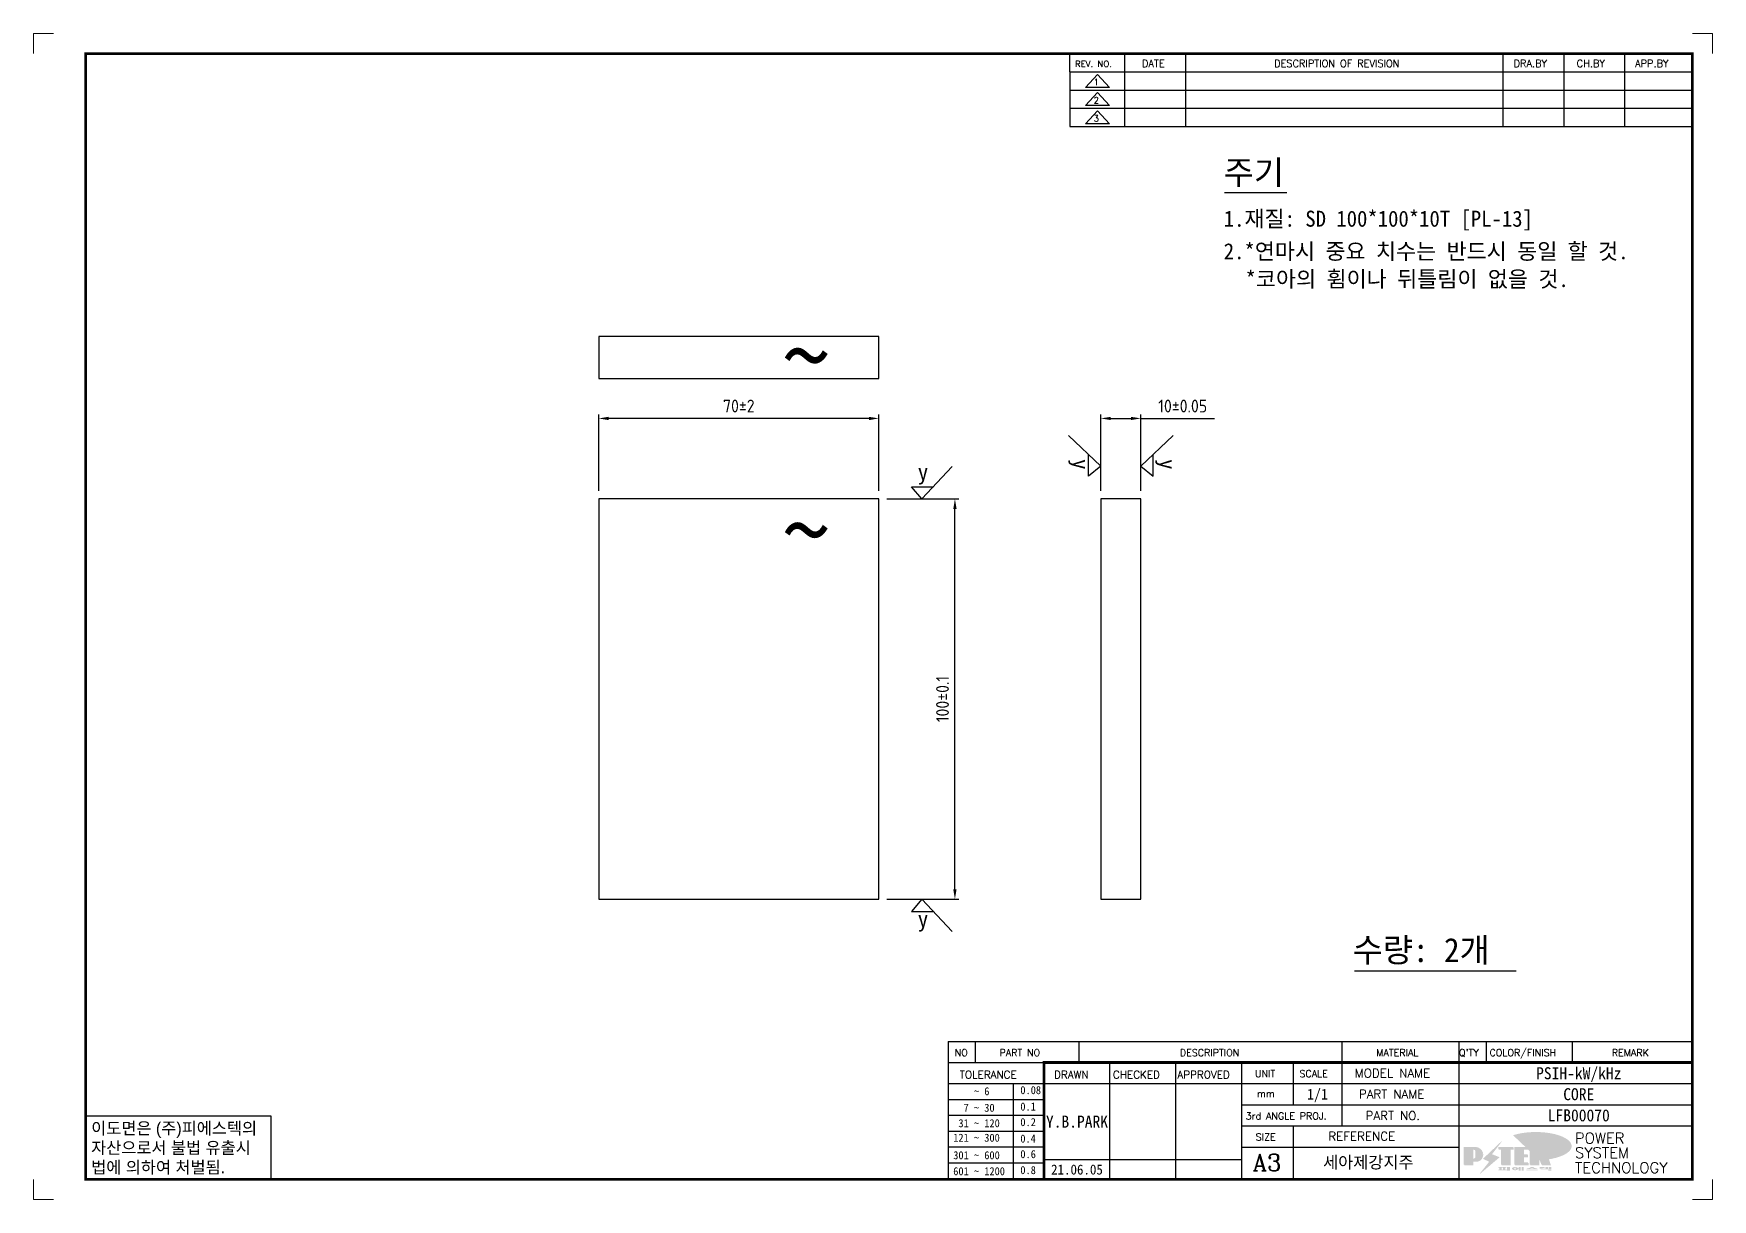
# Model space of a CAD drawing. Header units: millimetres. Extents: x 2584 to 14522, y 0 to 1456.
# Drawn here: x 8681.5 to 9101, y 0 to 291.3 of the extents above; entities that cross this region are included whole.
import ezdxf
from ezdxf.enums import TextEntityAlignment as Align

# ---------------------------------------------------------------- set-up
doc = ezdxf.new("R2010")
doc.units = ezdxf.units.MM
doc.layers.add('FORMAT-1', color=7, linetype='Continuous')
doc.layers.add('line', color=3, linetype='Continuous')
doc.styles.add('h1', font='')
doc.styles.add('HAN', font='')
doc.styles.add('RC', font='ROMANC.SHX')
doc.styles.add('ROMANT', font='romant')
doc.styles.get("Standard").update_dxf_attribs({"font": 'ISOCP.SHX', "bigfont": 'WHGTXT.SHX'})
doc.styles.get('h1').set_extended_font_data('New Gulim')
doc.styles.get('HAN').set_extended_font_data('GulimChe')
doc.dimstyles.new('PSTEK-1', dxfattribs={"dimtxt": 3.2, "dimasz": 2.5, "dimexe": 1, "dimexo": 2, "dimgap": 1.5, "dimtad": 1, "dimtoh": 1, "dimrnd": 0.05, "dimzin": 9, "dimdsep": 46, "dimtxsty": 'Standard', "dimcen": 0, "dimclrt": 3, "dimadec": 1, "dimazin": 2, "dimtfac": 1, "dimtmove": 0, "dimatfit": 3, "dimfxl": 0, "dimtolj": 1, "dimtzin": 0, "dimarcsym": 0})

# ---------------------------------------------------------------- blocks, each defined once
blk = doc.blocks.new('re3')
at = {"color": 180}
for p, q in [((0, 0), (0, -4.55)), ((6.87, -0.64), (3.86, -3.91)), ((9.88, -3.91), (3.86, -3.91)), ((6.87, -0.64), (9.88, -3.91)), ((13.74, -4.55), (13.74, 0)), ((28.97, -4.55), (28.97, 0)), ((108.25, -4.55), (108.25, 0)), ((123.49, -4.55), (123.49, 0)), ((138.64, -4.55), (138.64, 0)), ((0, -4.55), (155.53, -4.55))]:
    blk.add_line(p, q, dxfattribs=at)
at = {"color": 2, "style": 'RC', "oblique": 15}
blk.add_attdef('REV.NO', text='', height=1.56, dxfattribs=at).set_placement((6.59, -2.56), align=Align.MIDDLE_CENTER)
blk.add_attdef('-1', text='', height=1.56, dxfattribs=at).set_placement((9.37, -1.66), align=Align.MIDDLE_LEFT)
at = {"color": 2, "style": 'HAN'}
for tag, p in [('REV.-DATE', (21.36, -2.28)), ('DRA.BY', (115.87, -2.28)), ('CH.BY', (131.07, -2.28)), ('APP.BY', (147.09, -2.28))]:
    blk.add_attdef(tag, text='', height=2.5, dxfattribs=at).set_placement(p, align=Align.MIDDLE_CENTER)
blk.add_attdef('DESCRIPTION-OF-REVISION', text='', height=2.5, dxfattribs=at).set_placement((31.61, -2.28), align=Align.MIDDLE_LEFT)
blk = doc.blocks.new('t3')
for p, q in [((0, 15.88), (46.25, 15.88)), ((0, 15.88), (0, 0)), ((46.25, 15.88), (46.25, 0)), ((0, 0), (46.25, 0))]:
    blk.add_line(p, q)
at = {"color": 1, "style": 'h1'}
for s, p in [('이도면은 (주)피에스텍의', (1.4, 11.29)), ('자산으로서 불법 유출시', (1.4, 6.41)), ('법에 의하여 처벌됨.', (1.4, 1.52))]:
    blk.add_text(s, height=3, dxfattribs=at).set_placement(p)
blk = doc.blocks.new('new LOGO')
at = {"layer": 'line'}
h = blk.add_hatch(color=1, dxfattribs=at)
h.paths.add_polyline_path([(41.5, 16.4), (54.3, 16.4, 1), (54.3, 82.9), (0, 82.9), (0, -0.1), (41.5, -0.1)])
h.paths.add_polyline_path([(41.5, 27.9), (41.5, 71.9), (43.6, 71.9, -0.414214), (54.6, 60.9), (54.6, 38.9, -0.414214), (43.6, 27.9)], flags=16)
h.paths.add_polyline_path([(214.7, 71.9), (227.5, 71.9), (227.5, 82.9), (159.7, 82.9), (159.7, 71.9), (172.5, 71.9), (172.5, -0.1), (214.7, -0.1)])
h.paths.add_polyline_path([(276, 37.4), (294.8, 37.4), (294.8, 49.1), (276, 49.1), (276, 71.9), (294.8, 71.9), (294.8, 82.9), (234.5, 82.9), (234.5, -0.1), (297, -0.1), (297, 10.9), (276, 10.9)])
h.paths.add_polyline_path([(347.2, 35.2), (359.7, -0.1), (400.5, -0.1), (379.6, 66.8), (399.7, 82.9), (380.6, 82.9), (347.2, 61.6), (347.2, 82.9), (305.5, 82.9), (305.5, -0.1), (347.2, -0.1)])
h = blk.add_hatch(color=250, dxfattribs=at)
h.paths.add_polyline_path([(44.5, 69.4), (46.6, 69.4, -0.129793), (52, 68, 0.221832), (43.6, 71.9), (41.5, 71.9), (41.5, 27.9), (43.6, 27.9, 0.02048), (44.5, 28)], flags=17)
h.paths.add_polyline_path([(44.5, 13.9), (57.3, 13.9, 0.72362), (77.1, 73.9, -0.679777), (54.3, 16.4), (41.5, 16.4), (41.5, -0.1), (3, -0.1), (3, -2.6), (44.5, -2.6)])
h.paths.add_polyline_path([(117.9, 14.2), (71.5, -44.4), (77.1, -39.6), (120.8, 15.6), (92, 28.9), (173.3, 106), (177.5, 111.4), (89.1, 27.6)])
h.paths.add_polyline_path([(162.7, 71.9), (162.7, 69.4), (172.5, 69.4), (172.5, 71.9)], flags=17)
h.paths.add_polyline_path([(217.7, 69.4), (230.5, 69.4), (230.5, 80.4), (227.5, 80.4), (227.5, 71.9), (214.7, 71.9), (214.7, -0.1), (175.5, -0.1), (175.5, -2.6), (217.7, -2.6)])
h.paths.add_polyline_path([(297.8, 46.6), (294.8, 46.6), (294.8, 37.4), (276, 37.4), (276, 10.9), (279, 10.9), (279, 34.9), (297.8, 34.9)])
h.paths.add_polyline_path([(300, 8.4), (297, 8.4), (297, -0.1), (237.5, -0.1), (237.5, -2.6), (300, -2.6)])
h.paths.add_polyline_path([(297.8, 80.4), (294.8, 80.4), (294.8, 71.9), (276, 71.9), (276, 49.1), (279, 49.1), (279, 69.4), (297.8, 69.4)])
h.paths.add_polyline_path([(350.2, 80.4), (347.2, 80.4), (347.2, 61.6), (350.2, 63.5)])
h.paths.add_polyline_path([(350.2, 26.7), (347.2, 35.2), (347.2, -0.1), (308.5, -0.1), (308.5, -2.6), (350.2, -2.6)])
h.paths.add_polyline_path([(402.7, 80.4), (396.5, 80.4), (379.6, 66.8), (400.5, -0.1), (361.8, -0.1), (362.7, -2.6), (403.5, -2.6), (382.6, 64.3)])
blk.add_hatch(color=5, dxfattribs=at).paths.add_polyline_path([(166.3, 35), (131, 49), (180.4, 112.7), (92, 28.9), (120.8, 15.6), (74.4, -43)])
h = blk.add_hatch(color=253, dxfattribs=at)
edge = h.paths.add_edge_path()
edge.add_ellipse((333.9, 86.4), major_axis=(-165.9, 0), ratio=0.39426, start_angle=111.51268, end_angle=334.46902)
edge.add_ellipse((314.1, 81.2), major_axis=(-153.7, 0), ratio=0.40699, start_angle=121.30662, end_angle=327.74369, ccw=False)
edge.add_line((394, 27.8), (394.7, 25.6))
h = blk.add_hatch(color=250, dxfattribs=at)
edge = h.paths.add_edge_path()
edge.add_ellipse((237.8, -17.6), major_axis=(-14.3, 0), ratio=0.526336, start_angle=192.2456, end_angle=269.07481)
edge.add_line((238.1, -10.1), (237.6, -10.1))
edge.add_ellipse((237.8, -17.6), major_axis=(-14.3, 0), ratio=0.526336, start_angle=270.92519, end_angle=449.07481)
edge.add_line((237.6, -25.1), (238.1, -25.1))
edge.add_ellipse((237.8, -17.6), major_axis=(-14.3, 0), ratio=0.526336, start_angle=450.92519, end_angle=527.7544)
edge.add_line((251.7, -19.2), (254.1, -19.2))
edge.add_line((254.1, -19.2), (254.1, -27.1))
edge.add_line((254.1, -27.1), (263.1, -27.1))
edge.add_line((263.1, -27.1), (263.1, -10.1))
edge.add_line((263.1, -10.1), (254.1, -10.1))
edge.add_line((254.1, -10.1), (254.1, -16))
edge.add_line((254.1, -16), (251.7, -16))
h.paths.add_polyline_path([(241, -16.4), (241, -18.7, -1), (234.4, -18.7), (234.4, -16.4, -1)], flags=16)
h.paths.add_polyline_path([(278.2, -10.1), (268.1, -10.1), (268.1, -27.1), (278.2, -27.1)])
h.paths.add_polyline_path([(310.3, -10.1), (310.3, -11.1, -0.157169), (289.3, -17.5), (294, -19.9, 0.128407), (316.3, -15.9, 0.128407), (338.6, -19.9), (343.3, -17.5, -0.157169), (322.2, -11.1), (322.2, -10.1)])
h.paths.add_polyline_path([(342.1, -25.1), (342.1, -22.3), (290.4, -22.3), (290.4, -25.1)])
h.paths.add_polyline_path([(352, -10.1), (352, -16.2, 0.414214), (354, -18.2), (378.7, -18.2), (378.7, -19.6), (390.2, -19.6), (390.2, -10.1), (378.7, -10.1), (378.7, -13.6), (374.7, -13.6), (374.7, -15.1), (378.7, -15.1), (378.7, -16.2), (364.7, -16.2), (364.7, -15.1), (371.2, -15.1), (371.2, -13.6), (364.7, -13.6), (364.7, -12.6), (374.7, -12.6), (374.7, -10.1)])
h.paths.add_polyline_path([(393.8, -10.1), (393.8, -19.6), (405, -19.6), (405, -10.1)])
h.paths.add_polyline_path([(405, -27.1), (405, -20.9), (356.8, -20.9), (356.8, -23), (391.8, -23), (391.8, -27.1)])
h.paths.add_polyline_path([(200.4, -10.1), (200.4, -22.3), (193.2, -22.3), (193.2, -12.6), (196.6, -12.6), (196.6, -10.1), (161, -10.1), (161, -12.6), (164.5, -12.6), (164.5, -22.3), (161, -22.3), (161, -25.1), (200.4, -25.1), (200.4, -27.1), (213.9, -27.1), (213.9, -10.1)])
h.paths.add_polyline_path([(182, -12.6), (175.6, -12.6), (175.6, -22.3), (182, -22.3)], flags=17)
blk = doc.blocks.new('format-3')
at = {"color": 3, "lineweight": 9}
for p, q in [((0, 286.3), (0, 291.3)), ((5, 291.3), (0, 291.3)), ((414.5, 291.3), (419.5, 291.3)), ((419.5, 286.3), (419.5, 291.3)), ((0, 5), (0, 0)), ((419.5, 5), (419.5, 0)), ((5, 0), (0, 0)), ((414.5, 0), (419.5, 0))]:
    blk.add_line(p, q, dxfattribs=at)
at = {"color": 180}
for p, q in [((258.97, 281.75), (258.97, 286.3)), ((272.71, 281.75), (272.71, 286.3)), ((287.94, 281.75), (287.94, 286.3)), ((367.22, 281.75), (367.22, 286.3)), ((382.45, 281.75), (382.45, 286.3)), ((397.61, 281.75), (397.61, 286.3)), ((258.97, 281.75), (414.5, 281.75)), ((228.5, 39.49), (228.5, 5)), ((228.5, 39.49), (414.5, 39.49)), ((235.29, 39.49), (235.29, 34.21)), ((261.24, 34.21), (261.24, 39.49)), ((326.9, 39.49), (326.9, 34.21)), ((356.11, 39.49), (356.11, 34.21)), ((362.93, 39.49), (362.93, 34.21)), ((384.48, 39.49), (384.48, 34.21)), ((228.5, 34.21), (252.48, 34.21)), ((268.96, 5), (268.96, 34.21)), ((285.45, 5), (285.45, 34.21)), ((301.94, 5), (301.94, 34.21)), ((314.72, 34.21), (314.72, 23.65)), ((326.9, 34.21), (326.9, 18.37)), ((356.11, 34.21), (356.11, 5)), ((228.5, 28.93), (252.48, 28.93)), ((244.89, 5.23), (244.89, 28.93)), ((252.48, 28.93), (414.5, 28.93)), ((228.5, 24.98), (252.48, 24.98)), ((228.5, 21.03), (252.48, 21.03)), ((301.94, 23.65), (414.5, 23.65)), ((228.5, 17.08), (252.48, 17.08)), ((301.94, 18.37), (414.5, 18.37)), ((314.72, 18.37), (314.72, 5)), ((228.5, 13.13), (252.48, 13.13)), ((301.94, 13.09), (356.11, 13.09)), ((228.5, 9.18), (252.48, 9.18)), ((252.48, 9.95), (301.94, 9.95))]:
    blk.add_line(p, q, dxfattribs=at)
at = {"const_width": 0.7}
blk.add_lwpolyline([(252.48, 5), (252.48, 34.21), (414.5, 34.21)], dxfattribs=at)
at = {"layer": 'FORMAT-1', "const_width": 0.7}
blk.add_lwpolyline([(13, 5), (13, 286.3), (414.5, 286.3), (414.5, 5)], close=True, dxfattribs=at)
blk.add_blockref('t3', (13, 5))
at = {"xscale": 0.05400000000000027, "yscale": 0.05400000000000027, "zscale": 0.05400000000000027}
blk.add_blockref('new LOGO', (357.35, 8.65), dxfattribs=at)
at = {"color": 2}
for s, height, style, p in [('REV. NO.', 1.56, 'RC', (260.23, 282.95)), ('DATE', 1.788, 'RC', (276.95, 282.94)), ('DESCRIPTION OF REVISION', 1.7875, 'RC', (309.98, 282.94)), ('DRA.BY', 1.788, 'RC', (369.83, 282.94)), ('CH.BY', 1.788, 'RC', (385.59, 282.94)), ('APP.BY', 1.788, 'RC', (400.18, 282.94)), ('COLOR/FINISH', 1.7424, 'RC', (363.8, 35.83)), ('NO', 1.742, 'RC', (230.16, 35.83)), ('PART NO', 1.742, 'RC', (241.36, 35.83)), ('DESCRIPTION', 1.7424, 'RC', (286.43, 35.83)), ('MATERIAL', 1.742, 'RC', (335.52, 35.83)), ("Q'TY", 1.742, 'RC', (356.17, 35.83)), ('REMARK', 1.742, 'RC', (394.37, 35.83)), (' TOLERANCE', 1.9, 'RC', (230.11, 30.22)), ('DRAWN', 1.9, 'RC', (255, 30.22)), ('CHECKED', 1.9, 'RC', (269.71, 30.22)), ('APPROVED', 1.9, 'RC', (285.8, 30.22)), ('UNIT', 1.742, 'RC', (305.19, 30.55)), ('SCALE', 1.742, 'RC', (316.32, 30.55)), ('MODEL NAME', 2.178, 'RC', (330.12, 30.46)), ('    ~ 6', 2, 'HAN', (229.8, 26.03)), ('0.08', 2, 'HAN', (246.57, 26.31)), ('mm', 1.742, 'RC', (305.67, 25.56)), ('PART NAME', 2.178, 'RC', (331.17, 25.24)), ('  7 ~ 30', 2, 'HAN', (229.8, 21.91)), ('0.1', 2, 'HAN', (246.57, 22.2)), ('3rd ANGLE PROJ.', 1.7424, 'RC', (302.87, 19.97)), ('PART NO.', 2.178, 'RC', (332.84, 19.85)), (' 31 ~ 120', 2, 'HAN', (229.8, 18.04)), ('0.2', 2, 'HAN', (246.57, 18.32)), ('REFERENCE', 2.178, 'RC', (323.52, 14.69)), ('121 ~ 300', 2, 'HAN', (229.8, 14.42)), ('0.4', 2, 'HAN', (246.57, 14.2)), ('SIZE', 1.742, 'RC', (305.39, 14.71)), ('301 ~ 600', 2, 'HAN', (229.8, 10.04)), ('0.6', 2, 'HAN', (246.57, 10.32)), ('601 ~ 1200', 2, 'HAN', (229.8, 6.05)), ('0.8', 2, 'HAN', (246.57, 6.33))]:
    blk.add_text(s, height=height, dxfattribs=dict(at, style=style)).set_placement(p)
at = {"style": 'ROMANT'}
for s, p in [('POWER', (385.15, 13.96)), ('SYSTEM', (385.15, 10.31)), ('TECHNOLOGY', (385.15, 6.56))]:
    blk.add_text(s, height=2.7, dxfattribs=at).set_placement(p)
at = {"color": 2, "lineweight": 25, "style": 'RC'}
blk.add_text('A3', height=4.182, dxfattribs=at).set_placement((304.61, 7.14))
at = {"style": 'HAN'}
for tag, height, p in [('MODEL-NAME', 3, (386.1, 31.53)), ('SCALE', 2.7, (320.81, 26.29)), ('PART-NAME', 3, (386.1, 26.29)), ('CH-BY', 3, (277.21, 19.44)), ('PART-NO', 3, (386.1, 21.01)), ('DRA-BY', 3, (260.72, 19.44)), ('APP-BY', 3, (293.7, 19.44)), ('DRA-DATE', 2.5, (260.72, 7.47)), ('CH-DATE', 2.5, (277.21, 7.47)), ('APP-DATE', 2.5, (293.7, 7.47)), ('관련업체', 3, (333.52, 9.26))]:
    blk.add_attdef(tag, text='', height=height, dxfattribs=at).set_placement(p, align=Align.MIDDLE_CENTER)
blk = doc.blocks.new('*D220')
at = {"color": 0, "lineweight": -2}
for p, q in [((8894.75, 175.02), (8912.75, 175.02)), ((8911.75, 77.52), (8911.75, 172.52)), ((8894.75, 75.02), (8912.75, 75.02))]:
    blk.add_line(p, q, dxfattribs=at)
at = {"color": 0}
for points in [[(8911.34, 172.52), (8912.17, 172.52), (8911.75, 175.02)], [(8911.34, 77.52), (8912.17, 77.52), (8911.75, 75.02)]]:
    blk.add_solid(points, dxfattribs=at)
at = {"layer": 'Defpoints', "color": 0}
for p in [(8892.75, 175.02), (8911.75, 175.02), (8892.75, 75.02)]:
    blk.add_point(p, dxfattribs=at)
at = {"color": 3, "insert": (8908.65, 125.02), "char_height": 3.2, "attachment_point": 5, "rotation": 90}
blk.add_mtext('\\A1;100%%P0.1', dxfattribs=at)
blk = doc.blocks.new('*D221')
at = {"color": 0, "lineweight": -2}
for p, q in [((8822.75, 177.02), (8822.75, 196.14)), ((8890.25, 195.14), (8825.25, 195.14)), ((8892.75, 177.02), (8892.75, 196.14))]:
    blk.add_line(p, q, dxfattribs=at)
at = {"color": 0}
for points in [[(8825.25, 195.55), (8825.25, 194.72), (8822.75, 195.14)], [(8890.25, 195.55), (8890.25, 194.72), (8892.75, 195.14)]]:
    blk.add_solid(points, dxfattribs=at)
at = {"layer": 'Defpoints', "color": 0}
for p in [(8822.75, 195.14), (8822.75, 175.02), (8892.75, 175.02)]:
    blk.add_point(p, dxfattribs=at)
at = {"color": 3, "insert": (8857.75, 198.24), "char_height": 3.2, "attachment_point": 5}
blk.add_mtext('\\A1;70%%P2', dxfattribs=at)
blk = doc.blocks.new('*D222')
at = {"color": 0, "lineweight": -2}
for p, q in [((8948.21, 177.02), (8948.21, 196.14)), ((8950.71, 195.14), (8955.71, 195.14)), ((8958.21, 177.02), (8958.21, 196.14)), ((8958.21, 195.14), (8976.64, 195.14))]:
    blk.add_line(p, q, dxfattribs=at)
at = {"color": 0}
for points in [[(8950.71, 195.55), (8950.71, 194.72), (8948.21, 195.14)], [(8955.71, 195.55), (8955.71, 194.72), (8958.21, 195.14)]]:
    blk.add_solid(points, dxfattribs=at)
at = {"layer": 'Defpoints', "color": 0}
for p in [(8958.21, 195.14), (8948.21, 175.02), (8958.21, 175.02)]:
    blk.add_point(p, dxfattribs=at)
at = {"color": 3, "insert": (8968.67, 198.24), "char_height": 3.2, "attachment_point": 5}
blk.add_mtext('\\A1;10%%P0.05', dxfattribs=at)

msp = doc.modelspace()

# ---------------------------------------------------------------- linework, layer by layer
for p, q in [((8979.1, 251.625, 0), (8994.662, 251.625, 0)), ((8948.205, 183.246, 0), (8940.102, 190.85, 0)), ((8958.205, 183.246, 0), (8966.309, 190.85, 0)), ((8945.138, 180.679, 0), (8945.138, 186.124, 0)), ((8961.273, 180.679, 0), (8961.273, 186.124, 0)), ((8903.499, 175.016, 0), (8911.103, 183.12, 0)), ((8948.205, 183.246, 0), (8945.138, 180.679, 0)), ((8958.205, 183.246, 0), (8961.273, 180.679, 0)), ((8903.499, 175.016, 0), (8900.932, 178.083, 0)), ((8900.932, 178.083, 0), (8906.377, 178.083, 0)), ((8903.499, 75.016, 0), (8900.932, 71.949, 0)), ((8900.932, 71.949, 0), (8906.377, 71.949, 0)), ((8903.499, 75.016, 0), (8911.103, 66.912, 0)), ((9011.621, 57.095, 0), (9052, 57.095, 0))]:
    msp.add_line(p, q)
at = {"color": 3, "elevation": 0}
for points in [[(8822.747, 205.077), (8892.747, 205.077), (8892.747, 215.577), (8822.747, 215.577)], [(8822.747, 75.016), (8892.747, 75.016), (8892.747, 175.016), (8822.747, 175.016)], [(8948.205, 75.016), (8958.205, 75.016), (8958.205, 175.016), (8948.205, 175.016)]]:
    msp.add_lwpolyline(points, close=True, dxfattribs=at)

# ---------------------------------------------------------------- block references
msp.add_blockref('format-3', (8681.532, 0, 0)).add_auto_attribs({'DRA-DATE': '21.06.05', 'DRA-BY': 'Y.B.PARK', 'MODEL-NAME': 'PSIH-kW/kHz', 'PART-NAME': 'CORE', 'PART-NO': 'LFB00070', 'SCALE': '1/1', '관련업체': '세아제강지주'})
ref = msp.add_blockref('re3', (8940.498, 281.75, 0))
ref.add_attrib('REV.NO', '1', dxfattribs={"color": 2, "height": 1.56, "style": 'RC'}).set_placement((8947.086, 279.193, 0), align=Align.MIDDLE_CENTER)
ref = msp.add_blockref('re3', (8940.498, 277.2, 0))
ref.add_attrib('REV.NO', '2', dxfattribs={"color": 2, "height": 1.56, "style": 'RC'}).set_placement((8947.086, 274.643, 0), align=Align.MIDDLE_CENTER)
ref = msp.add_blockref('re3', (8940.498, 272.65, 0))
ref.add_attrib('REV.NO', '3', dxfattribs={"color": 2, "height": 1.56, "style": 'RC'}).set_placement((8947.086, 270.093, 0), align=Align.MIDDLE_CENTER)

# ---------------------------------------------------------------- texts
at = {"color": 3, "style": 'HAN'}
for s, height, p in [('주기', 6, (8978.929, 253.59, 0)), ('1.재질: SD 100*100*10T [PL-13] ', 4, (8978.929, 243.045, 0)), ('2.*연마시 중요 치수는 반드시 동일 할 것.', 4, (8978.929, 234.912, 0)), ('*코아의 휨이나 뒤틀림이 없을 것.', 4, (8984.372, 227.971, 0)), ('~', 18, (8868.788, 201.785, 0)), ('y', 4, (8902.477, 179.777, 0)), ('~', 18, (8868.788, 158.186, 0)), ('y', 4, (8902.477, 68.075, 0)), ('수량: 2개', 6, (9011.156, 59.318, 0))]:
    msp.add_text(s, height=height, dxfattribs=at).set_placement(p)
for p in [(8941.264, 184.973, 0), (8962.966, 184.973, 0)]:
    msp.add_text('y', height=4, rotation=270, dxfattribs=at).set_placement(p)

# ---------------------------------------------------------------- dimensions: what is measured, and where the dimension line sits
dim = msp.add_linear_dim(base=(8822.747, 195.137, 0), p1=(8892.747, 175.016, 0), p2=(8822.747, 175.016, 0), text='<>%%P2', dimstyle='PSTEK-1')
dim.commit()
dim.dimension.update_dxf_attribs({"geometry": '*D221', "text_midpoint": (8857.747, 195.137, 0), "dimtype": 160})
dim = msp.add_linear_dim(base=(8958.205, 195.137, 0), p1=(8948.205, 175.016, 0), p2=(8958.205, 175.016, 0), text='<>%%P0.05', dimstyle='PSTEK-1')
dim.commit()
dim.dimension.update_dxf_attribs({"geometry": '*D222', "text_midpoint": (8968.672, 198.237, 0)})
dim = msp.add_linear_dim(base=(8911.752, 175.016, 0), p1=(8892.747, 75.016, 0), p2=(8892.747, 175.016, 0), angle=90, text='<>%%P0.1', dimstyle='PSTEK-1')
dim.commit()
dim.dimension.update_dxf_attribs({"geometry": '*D220', "text_midpoint": (8908.652, 125.016, 0)})

doc.saveas('drawing.dxf')
